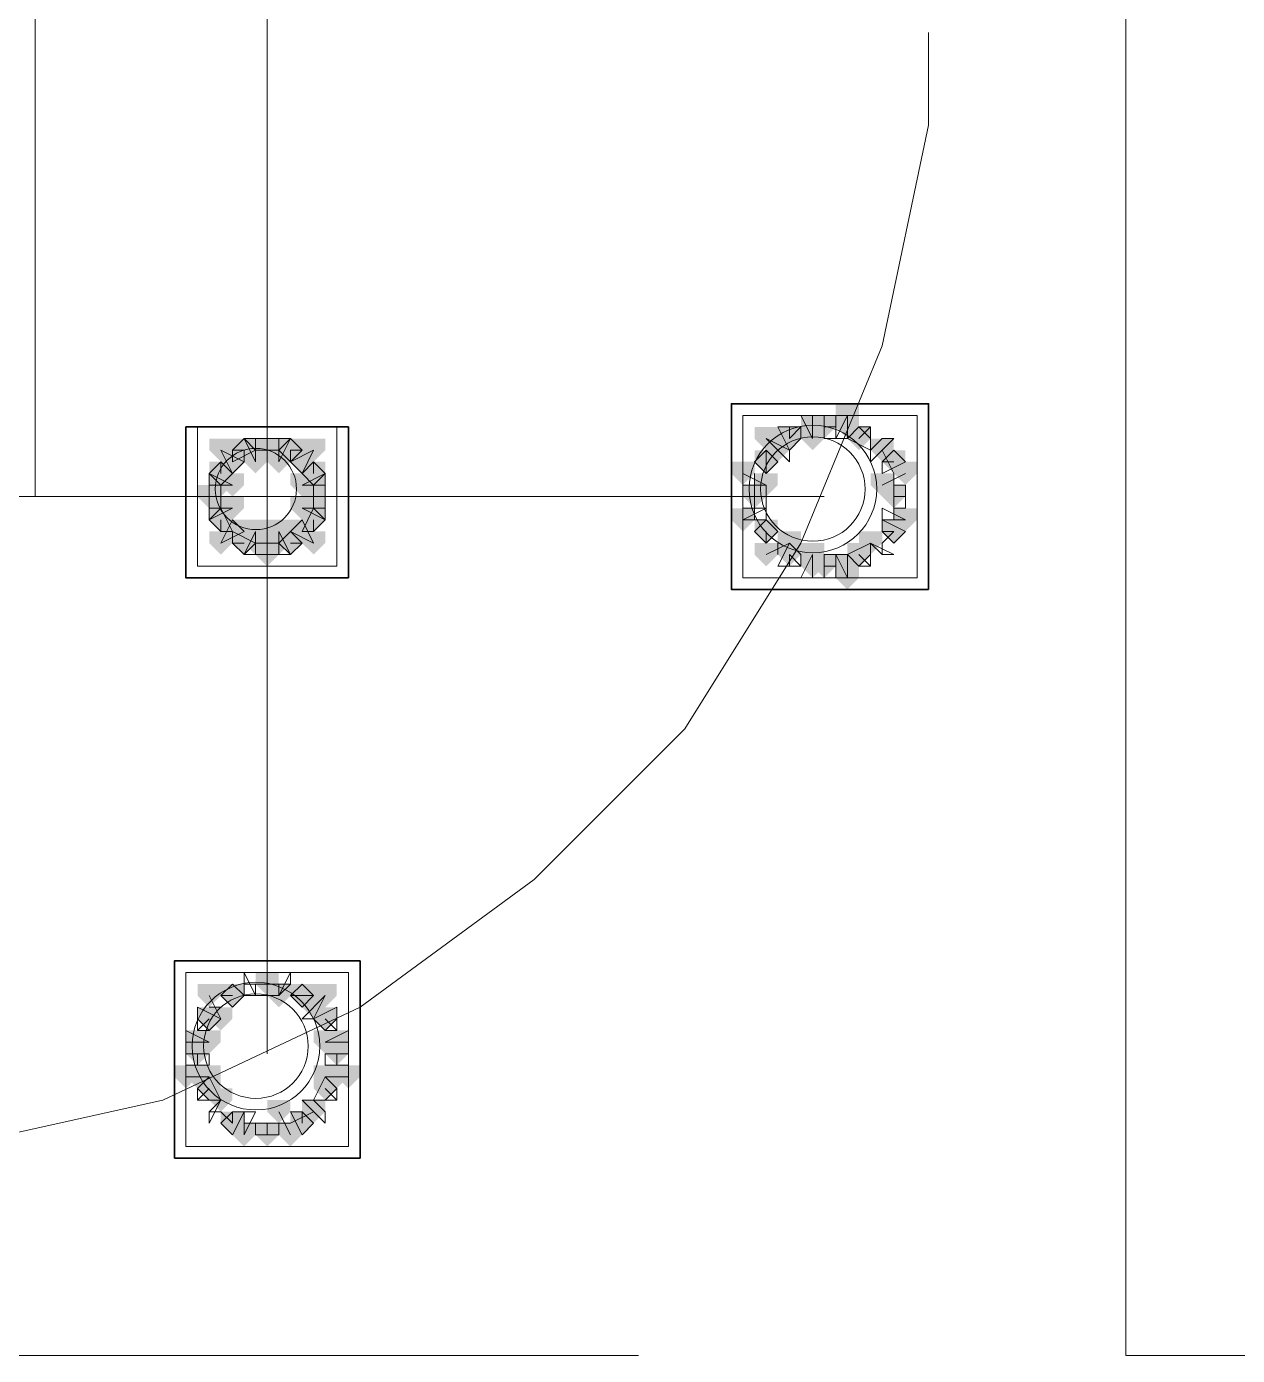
# Model space of a CAD drawing. Header units: millimetres. Extents: x 2315 to 4619, y 1334 to 1897.
# Drawn here: x 3907.26 to 3913.64, y 1534.67 to 1541.67 of the extents above; entities that cross this region are included whole.
import ezdxf

# ---------------------------------------------------------------- set-up
doc = ezdxf.new("R2010")
doc.units = ezdxf.units.MM
doc.linetypes.add('PDF_IMPORT', pattern=[1, 0.8, -0.2])
for name, color, linetype, true_color in [('PDF_10', 7, 'Continuous', 0x00b85c), ('PDF_8剖面层', 7, 'Continuous', 0xdcdcdc), ('PDF_AXIS', 7, 'Continuous', 0x00b85c), ('PDF_柱构件', 7, 'Continuous', 0x00b85c), ('PDF_转运站初步方案', 7, 'Continuous', 0x00b85c)]:
    doc.layers.add(name, color=color, linetype=linetype, true_color=true_color)
doc.layers.add('PDF_中心线层', color=1, linetype='Continuous')
doc.layers.add('PDF_粗实线层', color=7, linetype='Continuous')

msp = doc.modelspace()

# ---------------------------------------------------------------- hatches: boundary and pattern name
at = {"layer": 'PDF_10', "transparency": 33554559}
for points in [[(3911.4614, 1539.6195), (3911.4003, 1539.6195), (3911.4003, 1539.5584), (3911.4614, 1539.4974), (3911.5225, 1539.5584), (3911.5225, 1539.6195)], [(3911.4614, 1539.6195), (3911.4003, 1539.6195), (3911.4003, 1539.5584), (3911.4614, 1539.4974), (3911.5225, 1539.5584), (3911.5225, 1539.6195)], [(3911.4614, 1539.6195), (3911.4003, 1539.6195), (3911.4003, 1539.5584), (3911.4614, 1539.4974), (3911.5225, 1539.5584), (3911.5225, 1539.6195)], [(3911.2782, 1539.5584), (3911.2171, 1539.5584), (3911.2171, 1539.4974), (3911.2782, 1539.4363), (3911.3393, 1539.4974), (3911.3393, 1539.5584)], [(3911.2782, 1539.5584), (3911.2171, 1539.5584), (3911.2171, 1539.4974), (3911.2782, 1539.4363), (3911.3393, 1539.4974), (3911.3393, 1539.5584)], [(3911.6447, 1539.5584), (3911.5836, 1539.5584), (3911.5836, 1539.4974), (3911.6447, 1539.4363), (3911.7057, 1539.4974), (3911.7057, 1539.5584)], [(3911.6447, 1539.5584), (3911.5836, 1539.5584), (3911.5836, 1539.4974), (3911.6447, 1539.4363), (3911.7057, 1539.4974), (3911.7057, 1539.5584)], [(3908.4074, 1539.4974), (3908.3463, 1539.4974), (3908.3463, 1539.4363), (3908.4074, 1539.3752), (3908.4684, 1539.4363), (3908.4684, 1539.4974)], [(3908.4074, 1539.4974), (3908.3463, 1539.4974), (3908.3463, 1539.4363), (3908.4074, 1539.3752), (3908.4684, 1539.4363), (3908.4684, 1539.4974)], [(3908.5295, 1539.4974), (3908.4684, 1539.4974), (3908.4684, 1539.4363), (3908.5295, 1539.3752), (3908.5906, 1539.4363), (3908.5906, 1539.4974)], [(3908.5295, 1539.4974), (3908.4684, 1539.4974), (3908.4684, 1539.4363), (3908.5295, 1539.3752), (3908.5906, 1539.4363), (3908.5906, 1539.4974)], [(3908.6517, 1539.4974), (3908.5906, 1539.4974), (3908.5906, 1539.4363), (3908.6517, 1539.3752), (3908.7128, 1539.4363), (3908.7128, 1539.4974)], [(3908.6517, 1539.4974), (3908.5906, 1539.4974), (3908.5906, 1539.4363), (3908.6517, 1539.3752), (3908.7128, 1539.4363), (3908.7128, 1539.4974)], [(3911.156, 1539.4363), (3911.0949, 1539.4363), (3911.0949, 1539.3752), (3911.156, 1539.3141), (3911.2171, 1539.3752), (3911.2171, 1539.4363)], [(3911.156, 1539.4363), (3911.0949, 1539.4363), (3911.0949, 1539.3752), (3911.156, 1539.3141), (3911.2171, 1539.3752), (3911.2171, 1539.4363)], [(3911.156, 1539.4363), (3911.0949, 1539.4363), (3911.0949, 1539.3752), (3911.156, 1539.3141), (3911.2171, 1539.3752), (3911.2171, 1539.4363)], [(3911.8279, 1539.4363), (3911.7668, 1539.4363), (3911.7668, 1539.3752), (3911.8279, 1539.3141), (3911.889, 1539.3752), (3911.889, 1539.4363)], [(3911.8279, 1539.4363), (3911.7668, 1539.4363), (3911.7668, 1539.3752), (3911.8279, 1539.3141), (3911.889, 1539.3752), (3911.889, 1539.4363)], [(3908.2852, 1539.3752), (3908.2241, 1539.3752), (3908.2241, 1539.3141), (3908.2852, 1539.253), (3908.3463, 1539.3141), (3908.3463, 1539.3752)], [(3908.2852, 1539.3752), (3908.2241, 1539.3752), (3908.2241, 1539.3141), (3908.2852, 1539.253), (3908.3463, 1539.3141), (3908.3463, 1539.3752)], [(3908.2852, 1539.3752), (3908.2241, 1539.3752), (3908.2241, 1539.3141), (3908.2852, 1539.253), (3908.3463, 1539.3141), (3908.3463, 1539.3752)], [(3908.7739, 1539.3752), (3908.7128, 1539.3752), (3908.7128, 1539.3141), (3908.7739, 1539.253), (3908.8349, 1539.3141), (3908.8349, 1539.3752)], [(3908.7739, 1539.3752), (3908.7128, 1539.3752), (3908.7128, 1539.3141), (3908.7739, 1539.253), (3908.8349, 1539.3141), (3908.8349, 1539.3752)], [(3908.7739, 1539.3752), (3908.7128, 1539.3752), (3908.7128, 1539.3141), (3908.7739, 1539.253), (3908.8349, 1539.3141), (3908.8349, 1539.3752)], [(3908.2241, 1539.253), (3908.163, 1539.253), (3908.163, 1539.192), (3908.2241, 1539.1309), (3908.2852, 1539.192), (3908.2852, 1539.253)], [(3908.2241, 1539.253), (3908.163, 1539.253), (3908.163, 1539.192), (3908.2241, 1539.1309), (3908.2852, 1539.192), (3908.2852, 1539.253)], [(3908.7739, 1539.253), (3908.7128, 1539.253), (3908.7128, 1539.192), (3908.7739, 1539.1309), (3908.8349, 1539.192), (3908.8349, 1539.253)], [(3908.7739, 1539.253), (3908.7128, 1539.253), (3908.7128, 1539.192), (3908.7739, 1539.1309), (3908.8349, 1539.192), (3908.8349, 1539.253)], [(3911.0949, 1539.253), (3911.0339, 1539.253), (3911.0339, 1539.192), (3911.0949, 1539.1309), (3911.156, 1539.192), (3911.156, 1539.253)], [(3911.0949, 1539.253), (3911.0339, 1539.253), (3911.0339, 1539.192), (3911.0949, 1539.1309), (3911.156, 1539.192), (3911.156, 1539.253)], [(3911.8279, 1539.253), (3911.7668, 1539.253), (3911.7668, 1539.192), (3911.8279, 1539.1309), (3911.889, 1539.192), (3911.889, 1539.253)], [(3911.8279, 1539.253), (3911.7668, 1539.253), (3911.7668, 1539.192), (3911.8279, 1539.1309), (3911.889, 1539.192), (3911.889, 1539.253)], [(3908.2852, 1539.1309), (3908.2241, 1539.1309), (3908.2241, 1539.0698), (3908.2852, 1539.0087), (3908.3463, 1539.0698), (3908.3463, 1539.1309)], [(3908.2852, 1539.1309), (3908.2241, 1539.1309), (3908.2241, 1539.0698), (3908.2852, 1539.0087), (3908.3463, 1539.0698), (3908.3463, 1539.1309)], [(3908.7739, 1539.1309), (3908.7128, 1539.1309), (3908.7128, 1539.0698), (3908.7739, 1539.0087), (3908.8349, 1539.0698), (3908.8349, 1539.1309)], [(3908.7739, 1539.1309), (3908.7128, 1539.1309), (3908.7128, 1539.0698), (3908.7739, 1539.0087), (3908.8349, 1539.0698), (3908.8349, 1539.1309)], [(3911.156, 1539.0698), (3911.0949, 1539.0698), (3911.0949, 1539.0087), (3911.156, 1538.9476), (3911.2171, 1539.0087), (3911.2171, 1539.0698)], [(3911.156, 1539.0698), (3911.0949, 1539.0698), (3911.0949, 1539.0087), (3911.156, 1538.9476), (3911.2171, 1539.0087), (3911.2171, 1539.0698)], [(3911.156, 1539.0698), (3911.0949, 1539.0698), (3911.0949, 1539.0087), (3911.156, 1538.9476), (3911.2171, 1539.0087), (3911.2171, 1539.0698)], [(3911.8279, 1539.0698), (3911.7668, 1539.0698), (3911.7668, 1539.0087), (3911.8279, 1538.9476), (3911.889, 1539.0087), (3911.889, 1539.0698)], [(3911.8279, 1539.0698), (3911.7668, 1539.0698), (3911.7668, 1539.0087), (3911.8279, 1538.9476), (3911.889, 1539.0087), (3911.889, 1539.0698)], [(3908.4074, 1539.0087), (3908.3463, 1539.0087), (3908.3463, 1538.9476), (3908.4074, 1538.8866), (3908.4684, 1538.9476), (3908.4684, 1539.0087)], [(3908.4074, 1539.0087), (3908.3463, 1539.0087), (3908.3463, 1538.9476), (3908.4074, 1538.8866), (3908.4684, 1538.9476), (3908.4684, 1539.0087)], [(3908.4074, 1539.0087), (3908.3463, 1539.0087), (3908.3463, 1538.9476), (3908.4074, 1538.8866), (3908.4684, 1538.9476), (3908.4684, 1539.0087)], [(3908.6517, 1539.0087), (3908.5906, 1539.0087), (3908.5906, 1538.9476), (3908.6517, 1538.8866), (3908.7128, 1538.9476), (3908.7128, 1539.0087)], [(3908.6517, 1539.0087), (3908.5906, 1539.0087), (3908.5906, 1538.9476), (3908.6517, 1538.8866), (3908.7128, 1538.9476), (3908.7128, 1539.0087)], [(3908.6517, 1539.0087), (3908.5906, 1539.0087), (3908.5906, 1538.9476), (3908.6517, 1538.8866), (3908.7128, 1538.9476), (3908.7128, 1539.0087)], [(3908.5295, 1538.9476), (3908.4684, 1538.9476), (3908.4684, 1538.8866), (3908.5295, 1538.8255), (3908.5906, 1538.8866), (3908.5906, 1538.9476)], [(3908.5295, 1538.9476), (3908.4684, 1538.9476), (3908.4684, 1538.8866), (3908.5295, 1538.8255), (3908.5906, 1538.8866), (3908.5906, 1538.9476)], [(3911.2782, 1538.9476), (3911.2171, 1538.9476), (3911.2171, 1538.8866), (3911.2782, 1538.8255), (3911.3393, 1538.8866), (3911.3393, 1538.9476)], [(3911.2782, 1538.9476), (3911.2171, 1538.9476), (3911.2171, 1538.8866), (3911.2782, 1538.8255), (3911.3393, 1538.8866), (3911.3393, 1538.9476)], [(3911.6447, 1538.9476), (3911.5836, 1538.9476), (3911.5836, 1538.8866), (3911.6447, 1538.8255), (3911.7057, 1538.8866), (3911.7057, 1538.9476)], [(3911.6447, 1538.9476), (3911.5836, 1538.9476), (3911.5836, 1538.8866), (3911.6447, 1538.8255), (3911.7057, 1538.8866), (3911.7057, 1538.9476)], [(3911.4614, 1538.8866), (3911.4003, 1538.8866), (3911.4003, 1538.8255), (3911.4614, 1538.7644), (3911.5225, 1538.8255), (3911.5225, 1538.8866)], [(3911.4614, 1538.8866), (3911.4003, 1538.8866), (3911.4003, 1538.8255), (3911.4614, 1538.7644), (3911.5225, 1538.8255), (3911.5225, 1538.8866)], [(3908.5295, 1536.6876), (3908.4684, 1536.6876), (3908.4684, 1536.6265), (3908.5295, 1536.5655), (3908.5906, 1536.6265), (3908.5906, 1536.6876)], [(3908.5295, 1536.6876), (3908.4684, 1536.6876), (3908.4684, 1536.6265), (3908.5295, 1536.5655), (3908.5906, 1536.6265), (3908.5906, 1536.6876)], [(3908.3463, 1536.6265), (3908.2852, 1536.6265), (3908.2852, 1536.5655), (3908.3463, 1536.5044), (3908.4074, 1536.5655), (3908.4074, 1536.6265)], [(3908.3463, 1536.6265), (3908.2852, 1536.6265), (3908.2852, 1536.5655), (3908.3463, 1536.5044), (3908.4074, 1536.5655), (3908.4074, 1536.6265)], [(3908.3463, 1536.6265), (3908.2852, 1536.6265), (3908.2852, 1536.5655), (3908.3463, 1536.5044), (3908.4074, 1536.5655), (3908.4074, 1536.6265)], [(3908.7128, 1536.6265), (3908.6517, 1536.6265), (3908.6517, 1536.5655), (3908.7128, 1536.5044), (3908.7739, 1536.5655), (3908.7739, 1536.6265)], [(3908.7128, 1536.6265), (3908.6517, 1536.6265), (3908.6517, 1536.5655), (3908.7128, 1536.5044), (3908.7739, 1536.5655), (3908.7739, 1536.6265)], [(3908.7128, 1536.6265), (3908.6517, 1536.6265), (3908.6517, 1536.5655), (3908.7128, 1536.5044), (3908.7739, 1536.5655), (3908.7739, 1536.6265)], [(3908.2241, 1536.5044), (3908.163, 1536.5044), (3908.163, 1536.4433), (3908.2241, 1536.3822), (3908.2852, 1536.4433), (3908.2852, 1536.5044)], [(3908.2241, 1536.5044), (3908.163, 1536.5044), (3908.163, 1536.4433), (3908.2241, 1536.3822), (3908.2852, 1536.4433), (3908.2852, 1536.5044)], [(3908.8349, 1536.5044), (3908.7739, 1536.5044), (3908.7739, 1536.4433), (3908.8349, 1536.3822), (3908.896, 1536.4433), (3908.896, 1536.5044)], [(3908.8349, 1536.5044), (3908.7739, 1536.5044), (3908.7739, 1536.4433), (3908.8349, 1536.3822), (3908.896, 1536.4433), (3908.896, 1536.5044)], [(3908.163, 1536.3211), (3908.102, 1536.3211), (3908.102, 1536.2601), (3908.163, 1536.199), (3908.2241, 1536.2601), (3908.2241, 1536.3211)], [(3908.163, 1536.3211), (3908.102, 1536.3211), (3908.102, 1536.2601), (3908.163, 1536.199), (3908.2241, 1536.2601), (3908.2241, 1536.3211)], [(3908.896, 1536.3211), (3908.8349, 1536.3211), (3908.8349, 1536.2601), (3908.896, 1536.199), (3908.9571, 1536.2601), (3908.9571, 1536.3211)], [(3908.896, 1536.3211), (3908.8349, 1536.3211), (3908.8349, 1536.2601), (3908.896, 1536.199), (3908.9571, 1536.2601), (3908.9571, 1536.3211)], [(3908.2241, 1536.1379), (3908.163, 1536.1379), (3908.163, 1536.0768), (3908.2241, 1536.0157), (3908.2852, 1536.0768), (3908.2852, 1536.1379)], [(3908.2241, 1536.1379), (3908.163, 1536.1379), (3908.163, 1536.0768), (3908.2241, 1536.0157), (3908.2852, 1536.0768), (3908.2852, 1536.1379)], [(3908.8349, 1536.1379), (3908.7739, 1536.1379), (3908.7739, 1536.0768), (3908.8349, 1536.0157), (3908.896, 1536.0768), (3908.896, 1536.1379)], [(3908.8349, 1536.1379), (3908.7739, 1536.1379), (3908.7739, 1536.0768), (3908.8349, 1536.0157), (3908.896, 1536.0768), (3908.896, 1536.1379)], [(3908.3463, 1535.9547), (3908.2852, 1535.9547), (3908.2852, 1535.8936), (3908.3463, 1535.8325), (3908.4074, 1535.8936), (3908.4074, 1535.9547)], [(3908.3463, 1535.9547), (3908.2852, 1535.9547), (3908.2852, 1535.8936), (3908.3463, 1535.8325), (3908.4074, 1535.8936), (3908.4074, 1535.9547)], [(3908.7128, 1535.9547), (3908.6517, 1535.9547), (3908.6517, 1535.8936), (3908.7128, 1535.8325), (3908.7739, 1535.8936), (3908.7739, 1535.9547)], [(3908.7128, 1535.9547), (3908.6517, 1535.9547), (3908.6517, 1535.8936), (3908.7128, 1535.8325), (3908.7739, 1535.8936), (3908.7739, 1535.9547)], [(3908.5295, 1535.8936), (3908.4684, 1535.8936), (3908.4684, 1535.8325), (3908.5295, 1535.7714), (3908.5906, 1535.8325), (3908.5906, 1535.8936)], [(3908.5295, 1535.8936), (3908.4684, 1535.8936), (3908.4684, 1535.8325), (3908.5295, 1535.7714), (3908.5906, 1535.8325), (3908.5906, 1535.8936)]]:
    msp.add_hatch(color=6, dxfattribs=at).paths.add_polyline_path(points)
at = {"layer": 'PDF_柱构件', "transparency": 33554559}
for points in [[(3911.4003, 1539.6195), (3911.3393, 1539.6195), (3911.3393, 1539.5584), (3911.4003, 1539.4974), (3911.4614, 1539.5584), (3911.4614, 1539.6195)], [(3911.5836, 1539.6806), (3911.5225, 1539.6806), (3911.5225, 1539.6195), (3911.5836, 1539.5584), (3911.6447, 1539.6195), (3911.6447, 1539.6806)], [(3911.5836, 1539.6195), (3911.5225, 1539.6195), (3911.5225, 1539.5584), (3911.5836, 1539.4974), (3911.6447, 1539.5584), (3911.6447, 1539.6195)], [(3911.156, 1539.5584), (3911.0949, 1539.5584), (3911.0949, 1539.4974), (3911.156, 1539.4363), (3911.2171, 1539.4974), (3911.2171, 1539.5584)], [(3911.4003, 1539.5584), (3911.3393, 1539.5584), (3911.3393, 1539.4974), (3911.4003, 1539.4363), (3911.4614, 1539.4974), (3911.4614, 1539.5584)], [(3908.2852, 1539.4974), (3908.2241, 1539.4974), (3908.2241, 1539.4363), (3908.2852, 1539.3752), (3908.3463, 1539.4363), (3908.3463, 1539.4974)], [(3908.4684, 1539.4974), (3908.4074, 1539.4974), (3908.4074, 1539.4363), (3908.4684, 1539.3752), (3908.5295, 1539.4363), (3908.5295, 1539.4974)], [(3908.5906, 1539.4974), (3908.5295, 1539.4974), (3908.5295, 1539.4363), (3908.5906, 1539.3752), (3908.6517, 1539.4363), (3908.6517, 1539.4974)], [(3908.7739, 1539.4974), (3908.7128, 1539.4974), (3908.7128, 1539.4363), (3908.7739, 1539.3752), (3908.8349, 1539.4363), (3908.8349, 1539.4974)], [(3911.2171, 1539.4974), (3911.156, 1539.4974), (3911.156, 1539.4363), (3911.2171, 1539.3752), (3911.2782, 1539.4363), (3911.2782, 1539.4974)], [(3911.7668, 1539.4974), (3911.7057, 1539.4974), (3911.7057, 1539.4363), (3911.7668, 1539.3752), (3911.8279, 1539.4363), (3911.8279, 1539.4974)], [(3908.3463, 1539.4363), (3908.2852, 1539.4363), (3908.2852, 1539.3752), (3908.3463, 1539.3141), (3908.4074, 1539.3752), (3908.4074, 1539.4363)], [(3908.4684, 1539.4363), (3908.4074, 1539.4363), (3908.4074, 1539.3752), (3908.4684, 1539.3141), (3908.5295, 1539.3752), (3908.5295, 1539.4363)], [(3908.5906, 1539.4363), (3908.5295, 1539.4363), (3908.5295, 1539.3752), (3908.5906, 1539.3141), (3908.6517, 1539.3752), (3908.6517, 1539.4363)], [(3908.7128, 1539.4363), (3908.6517, 1539.4363), (3908.6517, 1539.3752), (3908.7128, 1539.3141), (3908.7739, 1539.3752), (3908.7739, 1539.4363)], [(3911.0339, 1539.3752), (3910.9728, 1539.3752), (3910.9728, 1539.3141), (3911.0339, 1539.253), (3911.0949, 1539.3141), (3911.0949, 1539.3752)], [(3911.889, 1539.3752), (3911.8279, 1539.3752), (3911.8279, 1539.3141), (3911.889, 1539.253), (3911.9501, 1539.3141), (3911.9501, 1539.3752)], [(3908.2852, 1539.3141), (3908.2241, 1539.3141), (3908.2241, 1539.253), (3908.2852, 1539.192), (3908.3463, 1539.253), (3908.3463, 1539.3141)], [(3908.3463, 1539.3141), (3908.2852, 1539.3141), (3908.2852, 1539.253), (3908.3463, 1539.192), (3908.4074, 1539.253), (3908.4074, 1539.3141)], [(3908.7128, 1539.3141), (3908.6517, 1539.3141), (3908.6517, 1539.253), (3908.7128, 1539.192), (3908.7739, 1539.253), (3908.7739, 1539.3141)], [(3908.7739, 1539.3141), (3908.7128, 1539.3141), (3908.7128, 1539.253), (3908.7739, 1539.192), (3908.8349, 1539.253), (3908.8349, 1539.3141)], [(3911.156, 1539.3141), (3911.0949, 1539.3141), (3911.0949, 1539.253), (3911.156, 1539.192), (3911.2171, 1539.253), (3911.2171, 1539.3141)], [(3911.7668, 1539.3141), (3911.7057, 1539.3141), (3911.7057, 1539.253), (3911.7668, 1539.192), (3911.8279, 1539.253), (3911.8279, 1539.3141)], [(3908.2852, 1539.192), (3908.2241, 1539.192), (3908.2241, 1539.1309), (3908.2852, 1539.0698), (3908.3463, 1539.1309), (3908.3463, 1539.192)], [(3908.3463, 1539.192), (3908.2852, 1539.192), (3908.2852, 1539.1309), (3908.3463, 1539.0698), (3908.4074, 1539.1309), (3908.4074, 1539.192)], [(3908.7128, 1539.192), (3908.6517, 1539.192), (3908.6517, 1539.1309), (3908.7128, 1539.0698), (3908.7739, 1539.1309), (3908.7739, 1539.192)], [(3908.7739, 1539.192), (3908.7128, 1539.192), (3908.7128, 1539.1309), (3908.7739, 1539.0698), (3908.8349, 1539.1309), (3908.8349, 1539.192)], [(3911.0339, 1539.1309), (3910.9728, 1539.1309), (3910.9728, 1539.0698), (3911.0339, 1539.0087), (3911.0949, 1539.0698), (3911.0949, 1539.1309)], [(3911.889, 1539.1309), (3911.8279, 1539.1309), (3911.8279, 1539.0698), (3911.889, 1539.0087), (3911.9501, 1539.0698), (3911.9501, 1539.1309)], [(3908.3463, 1539.0698), (3908.2852, 1539.0698), (3908.2852, 1539.0087), (3908.3463, 1538.9476), (3908.4074, 1539.0087), (3908.4074, 1539.0698)], [(3908.4684, 1539.0698), (3908.4074, 1539.0698), (3908.4074, 1539.0087), (3908.4684, 1538.9476), (3908.5295, 1539.0087), (3908.5295, 1539.0698)], [(3908.5906, 1539.0698), (3908.5295, 1539.0698), (3908.5295, 1539.0087), (3908.5906, 1538.9476), (3908.6517, 1539.0087), (3908.6517, 1539.0698)], [(3908.7128, 1539.0698), (3908.6517, 1539.0698), (3908.6517, 1539.0087), (3908.7128, 1538.9476), (3908.7739, 1539.0087), (3908.7739, 1539.0698)], [(3908.2852, 1539.0087), (3908.2241, 1539.0087), (3908.2241, 1538.9476), (3908.2852, 1538.8866), (3908.3463, 1538.9476), (3908.3463, 1539.0087)], [(3908.4684, 1539.0087), (3908.4074, 1539.0087), (3908.4074, 1538.9476), (3908.4684, 1538.8866), (3908.5295, 1538.9476), (3908.5295, 1539.0087)], [(3908.5906, 1539.0087), (3908.5295, 1539.0087), (3908.5295, 1538.9476), (3908.5906, 1538.8866), (3908.6517, 1538.9476), (3908.6517, 1539.0087)], [(3908.7739, 1539.0087), (3908.7128, 1539.0087), (3908.7128, 1538.9476), (3908.7739, 1538.8866), (3908.8349, 1538.9476), (3908.8349, 1539.0087)], [(3911.2782, 1539.0087), (3911.2171, 1539.0087), (3911.2171, 1538.9476), (3911.2782, 1538.8866), (3911.3393, 1538.9476), (3911.3393, 1539.0087)], [(3911.7057, 1539.0087), (3911.6447, 1539.0087), (3911.6447, 1538.9476), (3911.7057, 1538.8866), (3911.7668, 1538.9476), (3911.7668, 1539.0087)], [(3911.156, 1538.9476), (3911.0949, 1538.9476), (3911.0949, 1538.8866), (3911.156, 1538.8255), (3911.2171, 1538.8866), (3911.2171, 1538.9476)], [(3911.4003, 1538.9476), (3911.3393, 1538.9476), (3911.3393, 1538.8866), (3911.4003, 1538.8255), (3911.4614, 1538.8866), (3911.4614, 1538.9476)], [(3911.4003, 1538.8866), (3911.3393, 1538.8866), (3911.3393, 1538.8255), (3911.4003, 1538.7644), (3911.4614, 1538.8255), (3911.4614, 1538.8866)], [(3911.5836, 1538.8866), (3911.5225, 1538.8866), (3911.5225, 1538.8255), (3911.5836, 1538.7644), (3911.6447, 1538.8255), (3911.6447, 1538.8866)], [(3911.5836, 1538.8255), (3911.5225, 1538.8255), (3911.5225, 1538.7644), (3911.5836, 1538.7033), (3911.6447, 1538.7644), (3911.6447, 1538.8255)], [(3908.2241, 1536.6265), (3908.163, 1536.6265), (3908.163, 1536.5655), (3908.2241, 1536.5044), (3908.2852, 1536.5655), (3908.2852, 1536.6265)], [(3908.5906, 1536.6265), (3908.5295, 1536.6265), (3908.5295, 1536.5655), (3908.5906, 1536.5044), (3908.6517, 1536.5655), (3908.6517, 1536.6265)], [(3908.8349, 1536.6265), (3908.7739, 1536.6265), (3908.7739, 1536.5655), (3908.8349, 1536.5044), (3908.896, 1536.5655), (3908.896, 1536.6265)], [(3908.7739, 1536.5655), (3908.7128, 1536.5655), (3908.7128, 1536.5044), (3908.7739, 1536.4433), (3908.8349, 1536.5044), (3908.8349, 1536.5655)], [(3908.2852, 1536.5044), (3908.2241, 1536.5044), (3908.2241, 1536.4433), (3908.2852, 1536.3822), (3908.3463, 1536.4433), (3908.3463, 1536.5044)], [(3908.163, 1536.3822), (3908.102, 1536.3822), (3908.102, 1536.3211), (3908.163, 1536.2601), (3908.2241, 1536.3211), (3908.2241, 1536.3822)], [(3908.2241, 1536.3822), (3908.163, 1536.3822), (3908.163, 1536.3211), (3908.2241, 1536.2601), (3908.2852, 1536.3211), (3908.2852, 1536.3822)], [(3908.8349, 1536.3822), (3908.7739, 1536.3822), (3908.7739, 1536.3211), (3908.8349, 1536.2601), (3908.896, 1536.3211), (3908.896, 1536.3822)], [(3908.896, 1536.3822), (3908.8349, 1536.3822), (3908.8349, 1536.3211), (3908.896, 1536.2601), (3908.9571, 1536.3211), (3908.9571, 1536.3822)], [(3908.102, 1536.199), (3908.0409, 1536.199), (3908.0409, 1536.1379), (3908.102, 1536.0768), (3908.163, 1536.1379), (3908.163, 1536.199)], [(3908.163, 1536.199), (3908.102, 1536.199), (3908.102, 1536.1379), (3908.163, 1536.0768), (3908.2241, 1536.1379), (3908.2241, 1536.199)], [(3908.2241, 1536.199), (3908.163, 1536.199), (3908.163, 1536.1379), (3908.2241, 1536.0768), (3908.2852, 1536.1379), (3908.2852, 1536.199)], [(3908.8349, 1536.199), (3908.7739, 1536.199), (3908.7739, 1536.1379), (3908.8349, 1536.0768), (3908.896, 1536.1379), (3908.896, 1536.199)], [(3908.896, 1536.199), (3908.8349, 1536.199), (3908.8349, 1536.1379), (3908.896, 1536.0768), (3908.9571, 1536.1379), (3908.9571, 1536.199)], [(3908.9571, 1536.199), (3908.896, 1536.199), (3908.896, 1536.1379), (3908.9571, 1536.0768), (3909.0182, 1536.1379), (3909.0182, 1536.199)], [(3908.2852, 1536.0768), (3908.2241, 1536.0768), (3908.2241, 1536.0157), (3908.2852, 1535.9547), (3908.3463, 1536.0157), (3908.3463, 1536.0768)], [(3908.5906, 1536.0157), (3908.5295, 1536.0157), (3908.5295, 1535.9547), (3908.5906, 1535.8936), (3908.6517, 1535.9547), (3908.6517, 1536.0157)], [(3908.7739, 1536.0157), (3908.7128, 1536.0157), (3908.7128, 1535.9547), (3908.7739, 1535.8936), (3908.8349, 1535.9547), (3908.8349, 1536.0157)], [(3908.4074, 1535.8936), (3908.3463, 1535.8936), (3908.3463, 1535.8325), (3908.4074, 1535.7714), (3908.4684, 1535.8325), (3908.4684, 1535.8936)], [(3908.6517, 1535.8936), (3908.5906, 1535.8936), (3908.5906, 1535.8325), (3908.6517, 1535.7714), (3908.7128, 1535.8325), (3908.7128, 1535.8936)]]:
    msp.add_hatch(color=6, dxfattribs=at).paths.add_polyline_path(points)
at = {"layer": 'PDF_转运站初步方案', "transparency": 33554559}
for points in [[(3911.4614, 1539.6195), (3911.4003, 1539.6195), (3911.4003, 1539.5584), (3911.4614, 1539.4974), (3911.5225, 1539.5584), (3911.5225, 1539.6195)], [(3911.4614, 1539.6195), (3911.4003, 1539.6195), (3911.4003, 1539.5584), (3911.4614, 1539.4974), (3911.5225, 1539.5584), (3911.5225, 1539.6195)], [(3911.2782, 1539.5584), (3911.2171, 1539.5584), (3911.2171, 1539.4974), (3911.2782, 1539.4363), (3911.3393, 1539.4974), (3911.3393, 1539.5584)], [(3911.2782, 1539.5584), (3911.2171, 1539.5584), (3911.2171, 1539.4974), (3911.2782, 1539.4363), (3911.3393, 1539.4974), (3911.3393, 1539.5584)], [(3911.6447, 1539.5584), (3911.5836, 1539.5584), (3911.5836, 1539.4974), (3911.6447, 1539.4363), (3911.7057, 1539.4974), (3911.7057, 1539.5584)], [(3911.6447, 1539.5584), (3911.5836, 1539.5584), (3911.5836, 1539.4974), (3911.6447, 1539.4363), (3911.7057, 1539.4974), (3911.7057, 1539.5584)], [(3908.4074, 1539.4974), (3908.3463, 1539.4974), (3908.3463, 1539.4363), (3908.4074, 1539.3752), (3908.4684, 1539.4363), (3908.4684, 1539.4974)], [(3908.4074, 1539.4974), (3908.3463, 1539.4974), (3908.3463, 1539.4363), (3908.4074, 1539.3752), (3908.4684, 1539.4363), (3908.4684, 1539.4974)], [(3908.5295, 1539.4974), (3908.4684, 1539.4974), (3908.4684, 1539.4363), (3908.5295, 1539.3752), (3908.5906, 1539.4363), (3908.5906, 1539.4974)], [(3908.5295, 1539.4974), (3908.4684, 1539.4974), (3908.4684, 1539.4363), (3908.5295, 1539.3752), (3908.5906, 1539.4363), (3908.5906, 1539.4974)], [(3908.6517, 1539.4974), (3908.5906, 1539.4974), (3908.5906, 1539.4363), (3908.6517, 1539.3752), (3908.7128, 1539.4363), (3908.7128, 1539.4974)], [(3908.6517, 1539.4974), (3908.5906, 1539.4974), (3908.5906, 1539.4363), (3908.6517, 1539.3752), (3908.7128, 1539.4363), (3908.7128, 1539.4974)], [(3911.156, 1539.4363), (3911.0949, 1539.4363), (3911.0949, 1539.3752), (3911.156, 1539.3141), (3911.2171, 1539.3752), (3911.2171, 1539.4363)], [(3911.156, 1539.4363), (3911.0949, 1539.4363), (3911.0949, 1539.3752), (3911.156, 1539.3141), (3911.2171, 1539.3752), (3911.2171, 1539.4363)], [(3911.8279, 1539.4363), (3911.7668, 1539.4363), (3911.7668, 1539.3752), (3911.8279, 1539.3141), (3911.889, 1539.3752), (3911.889, 1539.4363)], [(3911.8279, 1539.4363), (3911.7668, 1539.4363), (3911.7668, 1539.3752), (3911.8279, 1539.3141), (3911.889, 1539.3752), (3911.889, 1539.4363)], [(3908.2852, 1539.3752), (3908.2241, 1539.3752), (3908.2241, 1539.3141), (3908.2852, 1539.253), (3908.3463, 1539.3141), (3908.3463, 1539.3752)], [(3908.2852, 1539.3752), (3908.2241, 1539.3752), (3908.2241, 1539.3141), (3908.2852, 1539.253), (3908.3463, 1539.3141), (3908.3463, 1539.3752)], [(3908.7739, 1539.3752), (3908.7128, 1539.3752), (3908.7128, 1539.3141), (3908.7739, 1539.253), (3908.8349, 1539.3141), (3908.8349, 1539.3752)], [(3908.7739, 1539.3752), (3908.7128, 1539.3752), (3908.7128, 1539.3141), (3908.7739, 1539.253), (3908.8349, 1539.3141), (3908.8349, 1539.3752)], [(3908.2241, 1539.253), (3908.163, 1539.253), (3908.163, 1539.192), (3908.2241, 1539.1309), (3908.2852, 1539.192), (3908.2852, 1539.253)], [(3908.2241, 1539.253), (3908.163, 1539.253), (3908.163, 1539.192), (3908.2241, 1539.1309), (3908.2852, 1539.192), (3908.2852, 1539.253)], [(3908.7739, 1539.253), (3908.7128, 1539.253), (3908.7128, 1539.192), (3908.7739, 1539.1309), (3908.8349, 1539.192), (3908.8349, 1539.253)], [(3908.7739, 1539.253), (3908.7128, 1539.253), (3908.7128, 1539.192), (3908.7739, 1539.1309), (3908.8349, 1539.192), (3908.8349, 1539.253)], [(3911.0949, 1539.253), (3911.0339, 1539.253), (3911.0339, 1539.192), (3911.0949, 1539.1309), (3911.156, 1539.192), (3911.156, 1539.253)], [(3911.0949, 1539.253), (3911.0339, 1539.253), (3911.0339, 1539.192), (3911.0949, 1539.1309), (3911.156, 1539.192), (3911.156, 1539.253)], [(3911.8279, 1539.253), (3911.7668, 1539.253), (3911.7668, 1539.192), (3911.8279, 1539.1309), (3911.889, 1539.192), (3911.889, 1539.253)], [(3911.8279, 1539.253), (3911.7668, 1539.253), (3911.7668, 1539.192), (3911.8279, 1539.1309), (3911.889, 1539.192), (3911.889, 1539.253)], [(3908.2852, 1539.1309), (3908.2241, 1539.1309), (3908.2241, 1539.0698), (3908.2852, 1539.0087), (3908.3463, 1539.0698), (3908.3463, 1539.1309)], [(3908.2852, 1539.1309), (3908.2241, 1539.1309), (3908.2241, 1539.0698), (3908.2852, 1539.0087), (3908.3463, 1539.0698), (3908.3463, 1539.1309)], [(3908.7739, 1539.1309), (3908.7128, 1539.1309), (3908.7128, 1539.0698), (3908.7739, 1539.0087), (3908.8349, 1539.0698), (3908.8349, 1539.1309)], [(3908.7739, 1539.1309), (3908.7128, 1539.1309), (3908.7128, 1539.0698), (3908.7739, 1539.0087), (3908.8349, 1539.0698), (3908.8349, 1539.1309)], [(3911.156, 1539.0698), (3911.0949, 1539.0698), (3911.0949, 1539.0087), (3911.156, 1538.9476), (3911.2171, 1539.0087), (3911.2171, 1539.0698)], [(3911.156, 1539.0698), (3911.0949, 1539.0698), (3911.0949, 1539.0087), (3911.156, 1538.9476), (3911.2171, 1539.0087), (3911.2171, 1539.0698)], [(3911.8279, 1539.0698), (3911.7668, 1539.0698), (3911.7668, 1539.0087), (3911.8279, 1538.9476), (3911.889, 1539.0087), (3911.889, 1539.0698)], [(3911.8279, 1539.0698), (3911.7668, 1539.0698), (3911.7668, 1539.0087), (3911.8279, 1538.9476), (3911.889, 1539.0087), (3911.889, 1539.0698)], [(3908.4074, 1539.0087), (3908.3463, 1539.0087), (3908.3463, 1538.9476), (3908.4074, 1538.8866), (3908.4684, 1538.9476), (3908.4684, 1539.0087)], [(3908.4074, 1539.0087), (3908.3463, 1539.0087), (3908.3463, 1538.9476), (3908.4074, 1538.8866), (3908.4684, 1538.9476), (3908.4684, 1539.0087)], [(3908.6517, 1539.0087), (3908.5906, 1539.0087), (3908.5906, 1538.9476), (3908.6517, 1538.8866), (3908.7128, 1538.9476), (3908.7128, 1539.0087)], [(3908.6517, 1539.0087), (3908.5906, 1539.0087), (3908.5906, 1538.9476), (3908.6517, 1538.8866), (3908.7128, 1538.9476), (3908.7128, 1539.0087)], [(3908.5295, 1538.9476), (3908.4684, 1538.9476), (3908.4684, 1538.8866), (3908.5295, 1538.8255), (3908.5906, 1538.8866), (3908.5906, 1538.9476)], [(3908.5295, 1538.9476), (3908.4684, 1538.9476), (3908.4684, 1538.8866), (3908.5295, 1538.8255), (3908.5906, 1538.8866), (3908.5906, 1538.9476)], [(3911.2782, 1538.9476), (3911.2171, 1538.9476), (3911.2171, 1538.8866), (3911.2782, 1538.8255), (3911.3393, 1538.8866), (3911.3393, 1538.9476)], [(3911.2782, 1538.9476), (3911.2171, 1538.9476), (3911.2171, 1538.8866), (3911.2782, 1538.8255), (3911.3393, 1538.8866), (3911.3393, 1538.9476)], [(3911.6447, 1538.9476), (3911.5836, 1538.9476), (3911.5836, 1538.8866), (3911.6447, 1538.8255), (3911.7057, 1538.8866), (3911.7057, 1538.9476)], [(3911.6447, 1538.9476), (3911.5836, 1538.9476), (3911.5836, 1538.8866), (3911.6447, 1538.8255), (3911.7057, 1538.8866), (3911.7057, 1538.9476)], [(3911.4614, 1538.8866), (3911.4003, 1538.8866), (3911.4003, 1538.8255), (3911.4614, 1538.7644), (3911.5225, 1538.8255), (3911.5225, 1538.8866)], [(3911.4614, 1538.8866), (3911.4003, 1538.8866), (3911.4003, 1538.8255), (3911.4614, 1538.7644), (3911.5225, 1538.8255), (3911.5225, 1538.8866)], [(3908.5295, 1536.6876), (3908.4684, 1536.6876), (3908.4684, 1536.6265), (3908.5295, 1536.5655), (3908.5906, 1536.6265), (3908.5906, 1536.6876)], [(3908.5295, 1536.6876), (3908.4684, 1536.6876), (3908.4684, 1536.6265), (3908.5295, 1536.5655), (3908.5906, 1536.6265), (3908.5906, 1536.6876)], [(3908.3463, 1536.6265), (3908.2852, 1536.6265), (3908.2852, 1536.5655), (3908.3463, 1536.5044), (3908.4074, 1536.5655), (3908.4074, 1536.6265)], [(3908.3463, 1536.6265), (3908.2852, 1536.6265), (3908.2852, 1536.5655), (3908.3463, 1536.5044), (3908.4074, 1536.5655), (3908.4074, 1536.6265)], [(3908.7128, 1536.6265), (3908.6517, 1536.6265), (3908.6517, 1536.5655), (3908.7128, 1536.5044), (3908.7739, 1536.5655), (3908.7739, 1536.6265)], [(3908.7128, 1536.6265), (3908.6517, 1536.6265), (3908.6517, 1536.5655), (3908.7128, 1536.5044), (3908.7739, 1536.5655), (3908.7739, 1536.6265)], [(3908.2241, 1536.5044), (3908.163, 1536.5044), (3908.163, 1536.4433), (3908.2241, 1536.3822), (3908.2852, 1536.4433), (3908.2852, 1536.5044)], [(3908.2241, 1536.5044), (3908.163, 1536.5044), (3908.163, 1536.4433), (3908.2241, 1536.3822), (3908.2852, 1536.4433), (3908.2852, 1536.5044)], [(3908.8349, 1536.5044), (3908.7739, 1536.5044), (3908.7739, 1536.4433), (3908.8349, 1536.3822), (3908.896, 1536.4433), (3908.896, 1536.5044)], [(3908.8349, 1536.5044), (3908.7739, 1536.5044), (3908.7739, 1536.4433), (3908.8349, 1536.3822), (3908.896, 1536.4433), (3908.896, 1536.5044)], [(3908.163, 1536.3211), (3908.102, 1536.3211), (3908.102, 1536.2601), (3908.163, 1536.199), (3908.2241, 1536.2601), (3908.2241, 1536.3211)], [(3908.163, 1536.3211), (3908.102, 1536.3211), (3908.102, 1536.2601), (3908.163, 1536.199), (3908.2241, 1536.2601), (3908.2241, 1536.3211)], [(3908.896, 1536.3211), (3908.8349, 1536.3211), (3908.8349, 1536.2601), (3908.896, 1536.199), (3908.9571, 1536.2601), (3908.9571, 1536.3211)], [(3908.896, 1536.3211), (3908.8349, 1536.3211), (3908.8349, 1536.2601), (3908.896, 1536.199), (3908.9571, 1536.2601), (3908.9571, 1536.3211)], [(3908.2241, 1536.1379), (3908.163, 1536.1379), (3908.163, 1536.0768), (3908.2241, 1536.0157), (3908.2852, 1536.0768), (3908.2852, 1536.1379)], [(3908.2241, 1536.1379), (3908.163, 1536.1379), (3908.163, 1536.0768), (3908.2241, 1536.0157), (3908.2852, 1536.0768), (3908.2852, 1536.1379)], [(3908.8349, 1536.1379), (3908.7739, 1536.1379), (3908.7739, 1536.0768), (3908.8349, 1536.0157), (3908.896, 1536.0768), (3908.896, 1536.1379)], [(3908.8349, 1536.1379), (3908.7739, 1536.1379), (3908.7739, 1536.0768), (3908.8349, 1536.0157), (3908.896, 1536.0768), (3908.896, 1536.1379)], [(3908.3463, 1535.9547), (3908.2852, 1535.9547), (3908.2852, 1535.8936), (3908.3463, 1535.8325), (3908.4074, 1535.8936), (3908.4074, 1535.9547)], [(3908.3463, 1535.9547), (3908.2852, 1535.9547), (3908.2852, 1535.8936), (3908.3463, 1535.8325), (3908.4074, 1535.8936), (3908.4074, 1535.9547)], [(3908.7128, 1535.9547), (3908.6517, 1535.9547), (3908.6517, 1535.8936), (3908.7128, 1535.8325), (3908.7739, 1535.8936), (3908.7739, 1535.9547)], [(3908.7128, 1535.9547), (3908.6517, 1535.9547), (3908.6517, 1535.8936), (3908.7128, 1535.8325), (3908.7739, 1535.8936), (3908.7739, 1535.9547)], [(3908.5295, 1535.8936), (3908.4684, 1535.8936), (3908.4684, 1535.8325), (3908.5295, 1535.7714), (3908.5906, 1535.8325), (3908.5906, 1535.8936)], [(3908.5295, 1535.8936), (3908.4684, 1535.8936), (3908.4684, 1535.8325), (3908.5295, 1535.7714), (3908.5906, 1535.8325), (3908.5906, 1535.8936)]]:
    msp.add_hatch(color=6, dxfattribs=at).paths.add_polyline_path(points)

# ---------------------------------------------------------------- linework, layer by layer
at = {"layer": 'PDF_10', "color": 6, "lineweight": 18}
for points in [[(3911.2782, 1539.5584), (3911.2782, 1539.4974), (3911.3393, 1539.5584)], [(3911.4614, 1539.5584), (3911.5225, 1539.5584)], [(3911.6447, 1539.5584), (3911.7057, 1539.4974)], [(3911.6447, 1539.4974), (3911.7057, 1539.5584)], [(3908.5295, 1539.4363), (3908.5295, 1539.4974)], [(3908.3463, 1539.4363), (3908.4074, 1539.4363), (3908.4074, 1539.3752)], [(3908.4684, 1539.4363), (3908.5906, 1539.4363)], [(3908.6517, 1539.3752), (3908.6517, 1539.4363), (3908.7128, 1539.4363)], [(3911.156, 1539.3141), (3911.156, 1539.4363)], [(3911.7668, 1539.4363), (3911.8279, 1539.3141)], [(3908.2852, 1539.3141), (3908.2852, 1539.3752)], [(3908.7739, 1539.3752), (3908.7739, 1539.3141)], [(3911.7668, 1539.3752), (3911.8279, 1539.3752)], [(3908.2241, 1539.1309), (3908.2241, 1539.253)], [(3908.7739, 1539.253), (3908.7739, 1539.1309)], [(3911.0949, 1539.1309), (3911.0949, 1539.253)], [(3911.8279, 1539.253), (3911.8279, 1539.1309)], [(3908.2852, 1539.192), (3908.2241, 1539.192)], [(3908.7739, 1539.192), (3908.8349, 1539.192)], [(3911.156, 1539.192), (3911.0949, 1539.192)], [(3911.8279, 1539.192), (3911.889, 1539.192)], [(3908.2852, 1539.0087), (3908.2852, 1539.0698), (3908.2852, 1539.0087)], [(3908.7739, 1539.0087), (3908.7739, 1539.0698), (3908.7739, 1539.0087)], [(3911.156, 1538.9476), (3911.156, 1539.0087)], [(3911.7668, 1539.0087), (3911.8279, 1539.0087), (3911.7668, 1538.9476)], [(3908.4074, 1538.9476), (3908.3463, 1538.9476)], [(3908.5295, 1538.9476), (3908.5295, 1538.8866)], [(3908.7128, 1538.9476), (3908.6517, 1538.9476)], [(3908.5906, 1538.8866), (3908.4684, 1538.8866)], [(3911.3393, 1538.8255), (3911.2782, 1538.8866), (3911.2782, 1538.8255)], [(3911.7057, 1538.8866), (3911.6447, 1538.8255)], [(3911.6447, 1538.8866), (3911.7057, 1538.8255)], [(3911.5225, 1538.8255), (3911.4614, 1538.8255), (3911.4614, 1538.7644)], [(3908.5906, 1536.6265), (3908.4684, 1536.6265)], [(3908.5295, 1536.5655), (3908.5295, 1536.6265)], [(3908.3463, 1536.5655), (3908.2852, 1536.5655)], [(3908.7739, 1536.5655), (3908.6517, 1536.5655)], [(3908.2241, 1536.4433), (3908.163, 1536.3822)], [(3908.2241, 1536.3822), (3908.163, 1536.4433)], [(3908.896, 1536.3822), (3908.8349, 1536.4433)], [(3908.8349, 1536.3822), (3908.896, 1536.4433)], [(3908.102, 1536.2601), (3908.163, 1536.2601), (3908.163, 1536.199)], [(3908.896, 1536.199), (3908.896, 1536.2601), (3908.9571, 1536.2601)], [(3908.163, 1536.0768), (3908.2241, 1536.0157)], [(3908.2241, 1536.0768), (3908.163, 1536.0157)], [(3908.8349, 1536.0157), (3908.896, 1536.0768)], [(3908.8349, 1536.0768), (3908.896, 1536.0157)], [(3908.2852, 1535.9547), (3908.3463, 1535.8936), (3908.3463, 1535.9547)], [(3908.6517, 1535.8936), (3908.7739, 1535.9547)], [(3908.7128, 1535.9547), (3908.7128, 1535.8936)], [(3908.5295, 1535.8936), (3908.5295, 1535.8325)], [(3908.4684, 1535.8325), (3908.5906, 1535.8325)]]:
    msp.add_lwpolyline(points, dxfattribs=at)
at = {"layer": 'PDF_8剖面层', "lineweight": 18}
msp.add_lwpolyline([(3907.3079, 1547.8044), (3907.3079, 1539.192)], dxfattribs=at)
at = {"layer": 'PDF_AXIS', "color": 6, "lineweight": 18}
for points in [[(3911.9501, 1538.7644), (3911.9501, 1539.6195), (3911.0339, 1539.6195), (3911.0339, 1538.7644)], [(3908.896, 1538.8255), (3908.896, 1539.5584), (3908.163, 1539.5584), (3908.163, 1538.8255)], [(3908.102, 1535.7714), (3908.102, 1536.6876), (3908.9571, 1536.6876), (3908.9571, 1535.7714)]]:
    msp.add_lwpolyline(points, close=True, dxfattribs=at)
at = {"layer": 'PDF_中心线层', "color": 5, "linetype": 'PDF_IMPORT', "lineweight": 18, "ltscale": 14.048656}
for points in [[(3843.0506, 1534.672), (3913.0495, 1534.672), (3913.0495, 1561.6698), (3843.0506, 1561.6698), (3843.0506, 1534.672)], [(3913.0495, 1534.672), (3983.0485, 1534.672), (3983.0485, 1561.6698), (3913.0495, 1561.6698), (3913.0495, 1534.672)]]:
    msp.add_lwpolyline(points, dxfattribs=at)
at = {"layer": 'PDF_中心线层', "color": 6, "lineweight": 18}
for points in [[(3908.5295, 1547.1325), (3908.5295, 1536.2601)], [(3912.0112, 1541.6352), (3912.0112, 1541.1466), (3911.7668, 1539.986), (3911.3393, 1538.9476), (3910.7284, 1537.9703), (3909.9344, 1537.1763), (3909.0182, 1536.5044), (3907.9798, 1536.0157), (3906.8803, 1535.7714), (3905.7198, 1535.7103), (3904.6203, 1535.8325), (3903.5209, 1536.2601), (3902.9711, 1536.5655)], [(3911.4614, 1539.192), (3900.589, 1539.192)]]:
    msp.add_lwpolyline(points, dxfattribs=at)
at = {"layer": 'PDF_柱构件', "color": 6, "lineweight": 18}
for points in [[(3911.3393, 1539.6195), (3911.4003, 1539.4974), (3911.4003, 1539.6195)], [(3911.4614, 1539.4974), (3911.5225, 1539.4974), (3911.5225, 1539.6195), (3911.4614, 1539.6195)], [(3911.5836, 1539.6195), (3911.5225, 1539.4974), (3911.5836, 1539.4974)], [(3911.2782, 1539.4363), (3911.3393, 1539.4974), (3911.3393, 1539.5584), (3911.2171, 1539.5584)], [(3911.5836, 1539.4974), (3911.7057, 1539.4363), (3911.7057, 1539.5584), (3911.6447, 1539.5584)], [(3908.3463, 1539.3752), (3908.4684, 1539.4363), (3908.4074, 1539.4974), (3908.3463, 1539.4363)], [(3908.4074, 1539.4974), (3908.4684, 1539.3752), (3908.4684, 1539.4974)], [(3908.4684, 1539.4363), (3908.5906, 1539.4363), (3908.5906, 1539.4974), (3908.4684, 1539.4974)], [(3908.5906, 1539.4974), (3908.5906, 1539.3752), (3908.6517, 1539.4974)], [(3908.5906, 1539.4363), (3908.6517, 1539.3752), (3908.7128, 1539.4363), (3908.6517, 1539.4974)], [(3911.156, 1539.4974), (3911.2782, 1539.3752), (3911.2782, 1539.4363)], [(3911.7668, 1539.4974), (3911.7057, 1539.4363), (3911.7057, 1539.3752), (3911.8279, 1539.4974)], [(3908.2852, 1539.4363), (3908.3463, 1539.3141), (3908.4074, 1539.3752)], [(3908.7739, 1539.4363), (3908.6517, 1539.3752), (3908.7128, 1539.3141)], [(3911.156, 1539.3141), (3911.2171, 1539.3752), (3911.156, 1539.4363), (3911.0949, 1539.3752)], [(3911.7668, 1539.3752), (3911.7668, 1539.3141), (3911.889, 1539.3752), (3911.8279, 1539.4363)], [(3908.2852, 1539.253), (3908.3463, 1539.3141), (3908.2852, 1539.3752), (3908.2241, 1539.3141)], [(3908.7128, 1539.3141), (3908.7739, 1539.253), (3908.8349, 1539.3141), (3908.7739, 1539.3752)], [(3908.2241, 1539.253), (3908.3463, 1539.253), (3908.2241, 1539.3141)], [(3908.8349, 1539.3141), (3908.7128, 1539.253), (3908.8349, 1539.253)], [(3911.0339, 1539.3141), (3911.156, 1539.253)], [(3911.889, 1539.3141), (3911.7668, 1539.253)], [(3908.2852, 1539.1309), (3908.2852, 1539.253), (3908.2241, 1539.253), (3908.2241, 1539.1309)], [(3908.7739, 1539.253), (3908.7739, 1539.1309), (3908.8349, 1539.1309), (3908.8349, 1539.253)], [(3911.156, 1539.1309), (3911.156, 1539.253), (3911.0339, 1539.253), (3911.0339, 1539.1309)], [(3911.8279, 1539.253), (3911.8279, 1539.1309), (3911.889, 1539.1309), (3911.889, 1539.253)], [(3908.2241, 1539.0698), (3908.3463, 1539.1309), (3908.2241, 1539.1309)], [(3908.3463, 1539.0087), (3908.2852, 1539.1309), (3908.2241, 1539.0698), (3908.2852, 1539.0087)], [(3908.8349, 1539.1309), (3908.7128, 1539.1309), (3908.8349, 1539.0698)], [(3908.7739, 1539.1309), (3908.7128, 1539.0087), (3908.7739, 1539.0087), (3908.8349, 1539.0698)], [(3911.0339, 1539.0698), (3911.156, 1539.0698), (3911.156, 1539.1309)], [(3911.889, 1539.0698), (3911.7668, 1539.1309), (3911.7668, 1539.0698)], [(3908.2852, 1538.9476), (3908.4074, 1539.0087), (3908.3463, 1539.0698)], [(3908.7739, 1538.9476), (3908.7128, 1539.0698), (3908.6517, 1539.0087)], [(3911.2171, 1539.0087), (3911.156, 1539.0698), (3911.0949, 1539.0087), (3911.156, 1538.9476)], [(3911.7668, 1539.0698), (3911.7668, 1539.0087), (3911.8279, 1538.9476), (3911.889, 1539.0087)], [(3908.4684, 1538.9476), (3908.3463, 1539.0087), (3908.3463, 1538.9476), (3908.4074, 1538.8866)], [(3908.4684, 1538.8866), (3908.4684, 1539.0087), (3908.4074, 1538.8866)], [(3908.6517, 1538.8866), (3908.5906, 1539.0087), (3908.5906, 1538.8866)], [(3908.6517, 1539.0087), (3908.5906, 1538.9476), (3908.6517, 1538.8866), (3908.7128, 1538.9476)], [(3908.5906, 1538.9476), (3908.4684, 1538.9476), (3908.4684, 1538.8866), (3908.5906, 1538.8866)], [(3911.156, 1538.8866), (3911.2782, 1538.9476)], [(3911.3393, 1538.8866), (3911.2782, 1538.9476), (3911.2171, 1538.8255), (3911.3393, 1538.8255)], [(3911.7057, 1538.9476), (3911.5836, 1538.8866), (3911.6447, 1538.8255), (3911.7057, 1538.8255)], [(3911.8279, 1538.8866), (3911.7057, 1538.9476), (3911.7668, 1538.8866)], [(3911.4003, 1538.7644), (3911.4003, 1538.8866), (3911.3393, 1538.7644)], [(3911.5225, 1538.8866), (3911.4614, 1538.8866), (3911.4614, 1538.7644), (3911.5225, 1538.7644)], [(3911.5836, 1538.7644), (3911.5836, 1538.8866), (3911.5225, 1538.8866)], [(3908.4074, 1536.6876), (3908.4684, 1536.5655), (3908.4074, 1536.5655), (3908.4074, 1536.6265)], [(3908.4074, 1536.5655), (3908.3463, 1536.5044), (3908.2852, 1536.5655), (3908.3463, 1536.6265)], [(3908.5906, 1536.5655), (3908.4684, 1536.5655), (3908.4684, 1536.6265), (3908.5906, 1536.6265)], [(3908.7128, 1536.5044), (3908.6517, 1536.5655), (3908.7128, 1536.6265), (3908.7739, 1536.5655)], [(3908.2241, 1536.5655), (3908.2852, 1536.4433)], [(3908.8349, 1536.5655), (3908.7739, 1536.4433), (3908.7128, 1536.4433)], [(3908.2852, 1536.4433), (3908.2241, 1536.3822), (3908.163, 1536.3822), (3908.163, 1536.5044)], [(3908.8349, 1536.3822), (3908.7739, 1536.4433), (3908.896, 1536.5044), (3908.896, 1536.3822)], [(3908.102, 1536.3822), (3908.2241, 1536.3211), (3908.102, 1536.3211)], [(3908.9571, 1536.3211), (3908.8349, 1536.3211), (3908.9571, 1536.3822)], [(3908.2241, 1536.2601), (3908.2241, 1536.199), (3908.102, 1536.199), (3908.102, 1536.2601)], [(3908.8349, 1536.199), (3908.8349, 1536.2601), (3908.9571, 1536.2601), (3908.9571, 1536.199)], [(3908.102, 1536.1379), (3908.2241, 1536.1379)], [(3908.2241, 1536.1379), (3908.2852, 1536.0157), (3908.163, 1536.0157), (3908.163, 1536.0768)], [(3908.7739, 1536.0157), (3908.8349, 1536.1379), (3908.896, 1536.0768), (3908.896, 1536.0157)], [(3908.9571, 1536.1379), (3908.8349, 1536.1379)], [(3908.8349, 1535.8936), (3908.7128, 1536.0157), (3908.7739, 1536.0157), (3908.8349, 1535.9547)], [(3908.3463, 1535.9547), (3908.4074, 1535.9547), (3908.3463, 1535.8325), (3908.2852, 1535.8936)], [(3908.4074, 1535.8325), (3908.4074, 1535.9547), (3908.4684, 1535.9547)], [(3908.6517, 1535.8325), (3908.5906, 1535.9547)], [(3908.6517, 1535.9547), (3908.7128, 1535.9547), (3908.7739, 1535.8936), (3908.7128, 1535.8325)], [(3908.4684, 1535.8936), (3908.5906, 1535.8936), (3908.5906, 1535.8325), (3908.4684, 1535.8325)]]:
    msp.add_lwpolyline(points, close=True, dxfattribs=at)
for points in [[(3911.0949, 1539.253), (3911.0949, 1539.3141)], [(3911.8279, 1539.3141), (3911.8279, 1539.253)], [(3911.0949, 1539.0698), (3911.0949, 1539.1309)], [(3911.8279, 1539.1309), (3911.8279, 1539.0698)], [(3911.2171, 1538.8866), (3911.2171, 1538.9476)], [(3911.7668, 1538.9476), (3911.7668, 1538.8866)], [(3908.6517, 1536.6265), (3908.5906, 1536.5655), (3908.6517, 1536.6876), (3908.6517, 1536.6265), (3908.5906, 1536.6265)], [(3908.4684, 1536.6265), (3908.4074, 1536.6265)], [(3908.2852, 1536.5044), (3908.2241, 1536.5044)], [(3908.2241, 1535.9547), (3908.2852, 1536.0157), (3908.2241, 1535.8936), (3908.2241, 1535.9547), (3908.2852, 1535.9547)], [(3908.4074, 1535.8936), (3908.4684, 1535.8936)], [(3908.5906, 1535.8936), (3908.6517, 1535.8936)]]:
    msp.add_lwpolyline(points, dxfattribs=at)
at = {"layer": 'PDF_粗实线层', "color": 6, "lineweight": 35}
for points in [[(3912.0112, 1538.7033), (3912.0112, 1539.6806), (3910.9728, 1539.6806), (3910.9728, 1538.7033)], [(3908.9571, 1538.7644), (3908.102, 1538.7644), (3908.102, 1539.5584), (3908.9571, 1539.5584)], [(3908.0409, 1535.7103), (3908.0409, 1536.7487), (3909.0182, 1536.7487), (3909.0182, 1535.7103)]]:
    msp.add_lwpolyline(points, close=True, dxfattribs=at)
at = {"layer": 'PDF_转运站初步方案', "color": 6, "lineweight": 18}
for centre, radius in [((3911.4019, 1539.2318), 0.3359), ((3911.4019, 1539.2318), 0.2749), ((3908.4699, 1539.2318), 0.2138), ((3908.4699, 1539.2318), 0.2138), ((3908.4699, 1536.2997), 0.3359), ((3908.4699, 1536.2997), 0.2749)]:
    msp.add_circle(centre, radius, dxfattribs=at)

doc.saveas('drawing.dxf')
